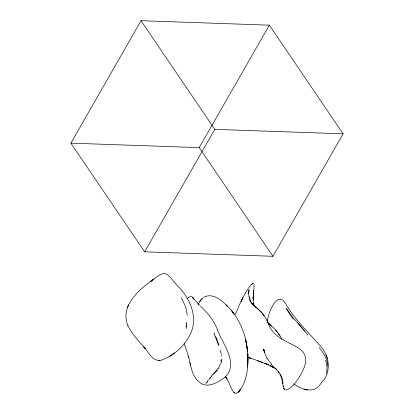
<?xml version="1.0" encoding="UTF-8"?>
<svg xmlns="http://www.w3.org/2000/svg" width="414" height="414" viewBox="0 0 414 414"><rect width="100%" height="100%" fill="white"/><g stroke="black" fill="none" stroke-linecap="round" stroke-linejoin="round"><path stroke-width="0.62" d="M254.253 305.61L253.606 303.312L253.813 304.078L253.218 299.224L253.528 290.887L253.104 298.396L254.118 285.624M221.857 359.171L221.397 363.026M275.522 368.75C280.728 373.247 282.653 380.057 283.088 386.619M220.947 361.65L221.081 359.74M254.005 285.324L254.082 284.547M248.416 293.329L248.788 289.955M283.367 385.734L283.637 388.244L284.863 389.486M249.29 289.484C247.215 296.388 250.594 303.079 255.924 307.379M186.103 324.193L186.595 322.097M267.403 320.746C267.936 314.557 276.873 289.334 285.386 303.322C294.499 319.07 307.793 331.655 319.613 345.286C328.954 354.658 331.547 369.837 323.365 380.808M267.284 321.502L267.537 319.841M326.335 373.547C327.474 369.164 327.174 364.501 325.554 360.278M208.216 379.954L207.538 381.599L205.789 383.535M220.61 363.466L218.385 368.61M235.302 314.511L239.861 303.881L242.956 297.775L241.139 301.382C244.037 295.529 246.894 289.458 251.293 284.553M127.724 325.249C131.812 334.207 138.954 341.162 145.19 348.614L143.337 346.337C148.383 351.543 152.694 362.747 161.791 360.004C174.356 355.403 185.141 345.462 190.714 333.296C198.43 316.384 189.508 297.738 177.337 285.588C173.254 281.592 170.257 275.672 164.896 273.292C159.085 273.778 154.784 278.819 150.173 281.856L153.853 279.01C139.446 289.396 119.563 305.723 127.947 325.668M208.92 379.622L210.286 377.625L212.061 375.99M128.604 304.792L127.424 307.576M186.807 323.753L186.471 325.254L186.667 326.925M199.46 301.547L201.944 298.484M70.892 143.156L141.029 20.7L269.343 25.166L343.108 133.831L272.971 256.287L144.657 251.826L70.892 143.156L199.212 147.622L272.971 256.287M199.212 147.622L269.343 25.166M144.657 251.826L214.788 129.365L343.108 133.831M198.285 303.674L203.134 297.78M218.199 367.942L214.348 373.361M319.075 385.895L322.868 380.833M238.919 391.499L240.803 389.041L238.661 391.789L237.155 392.891L235.235 393.274L233.801 392.446L231.69 388.974L228.399 381.542L225.216 376.326M216.243 371.586L217.366 370.121M215.534 371.549L213.086 374.37M206.845 382.044L207.647 381.066M238.992 391.396C247.344 380.978 248.447 366.447 247.732 353.613L248.012 358.488L247.629 367.021L247.867 354.42L247.018 346.549L245.523 339.164L247.562 351.3L246.346 342.802L246.532 343.708C243.856 329.13 237.077 314.966 226.013 304.921L227.296 306.174C221.702 300.134 212.387 292.486 203.797 297.262M213.267 373.987L211.466 375.979M252.799 283.373L251.619 284.413L253.27 283.238L253.875 283.549M187.304 298.437C189.322 296.196 192.779 295.508 193.933 299.162L192.494 297.356L199.444 305.082M318.557 386.619C311.328 393.186 300.657 388.969 293.821 383.959M169.626 356.376L174.682 352.919M188.567 297.521L188.913 297.304M286.183 389.926C292.036 388.596 295.275 382.417 298.737 378.111C302.355 371.86 306.686 364.775 305.418 357.241C304.626 352.537 300.693 349.168 296.755 346.937C286.229 341.214 273.142 336.618 268.702 324.385L268.991 325.052L265.452 317.595M158.319 360.48L158.764 360.454M159.525 360.413L159.964 360.387M210.038 377.915L210.871 378.111M285.432 389.947L284.371 389.372L283.631 388.223M247.908 357.272L262.548 362.338M257.254 360.672L268.531 364.791L264.629 363.218L273.908 367.616L270.456 365.779L274.632 368.305M247.525 357.122L251.05 358.421L247.826 357.215M234.086 392.689L234.764 393.103M267.149 322.056L275.548 329.72L280.847 336.773M255.899 307.328L261.115 311.918L265.219 317.419M270.326 325.254L271.253 326.015M267.32 322.051L270.906 325.249M275.372 368.274L276.764 369.588M274.839 368.072L271.346 364.506M200.511 306.169C207.357 312.839 213.909 320.12 217.221 329.259C222.142 343.703 239.437 363 225.076 377.201C218.199 382.293 206.938 389.253 199.222 382.029C191.604 375.834 190.797 365.464 188.561 356.604L188.748 357.204L184.152 343.604M271.817 364.289L269.069 361.137L267.346 358.436M308.161 335.149L294.364 319.049M197.778 303.721L199.036 305.118M304.621 330.905L297.754 322.961M275.543 330.134L277.458 332.375M278.053 371.415L279.16 372.74M249.978 301.061C254.155 306.448 260.302 309.972 264.184 315.634M319.251 347.662C323.588 352.992 327.671 359.155 327.816 366.261M293.381 319.272L285.934 308.585M231.659 310.774L234.065 314.024L232.321 311.664M251.37 302.474L252.628 304.274M225.495 376.761L227.131 379.11L225.221 376.316M278.451 333.813L279.445 335.252M141.029 20.7L214.788 129.365M280.128 374.075L281.649 376.771L282.493 379.933M264.877 352.174L263.149 349.007L264.675 352.407M181.332 298.23C184.458 303.457 186.854 309.253 187.2 315.396M267.273 359.005L264.867 353.509L263.702 349.038L264.753 352.412M280.77 337.172L281.908 339.459M327.464 358.436L325.973 354.741M218.602 345.467L215.104 336.251M219.058 345.338L215.875 336.861M186.414 328.493L186.015 325.699M220.305 350.265L221.345 354.182M214.442 334.176L214.09 332.97M282.374 380.471L283.021 382.779M190.3 364.113L190.518 364.988L189.964 362.757M282.353 381.589L282.819 383.737M249.285 296.74L250.211 300.988M221.526 355.15L221.676 356.18M253.161 297.438L253.218 299.224M253.161 297.557L253.249 300.103M293.899 318.806A151.017 31.288 35.7 0 1 286.705 308.446M214.99 336.08A27.153 3.731 64.3 0 1 214.333 334.005M239.846 390.045L238.267 392.161L239.846 390.045M307.219 389.874L304.052 389.165L307.204 389.879"/></g></svg>
